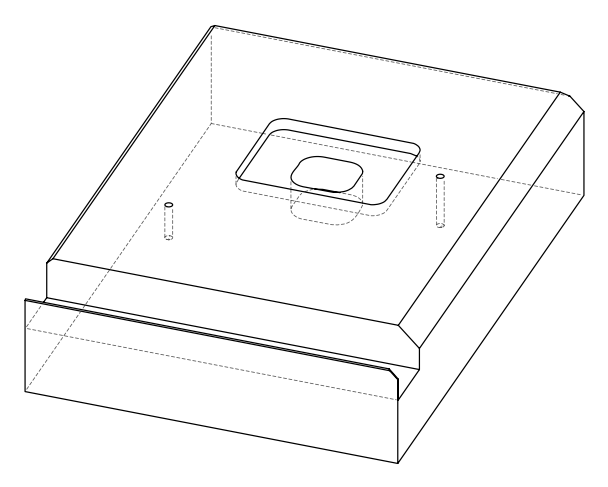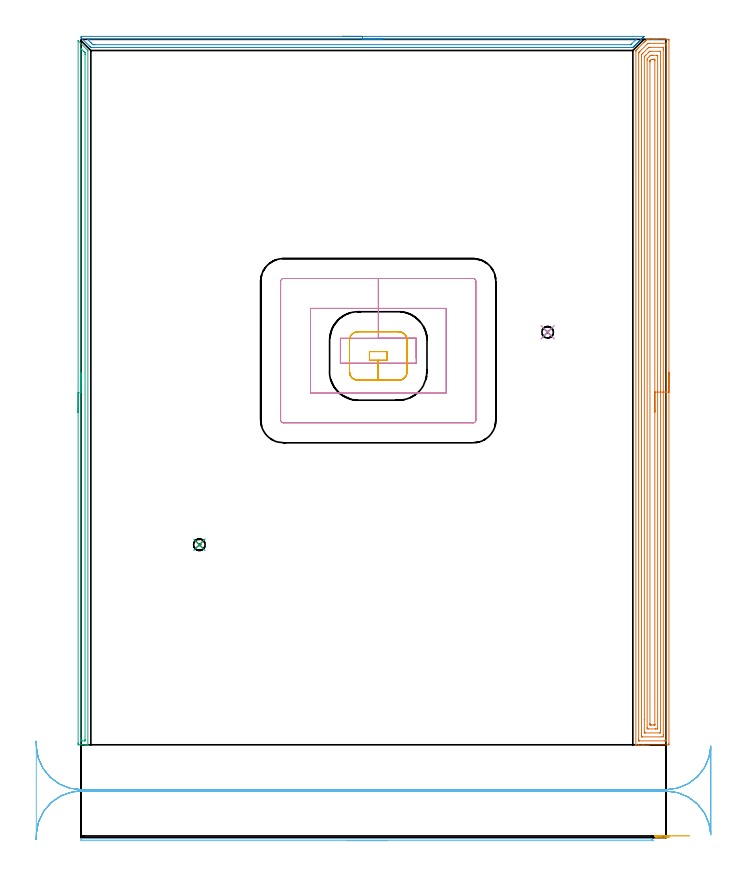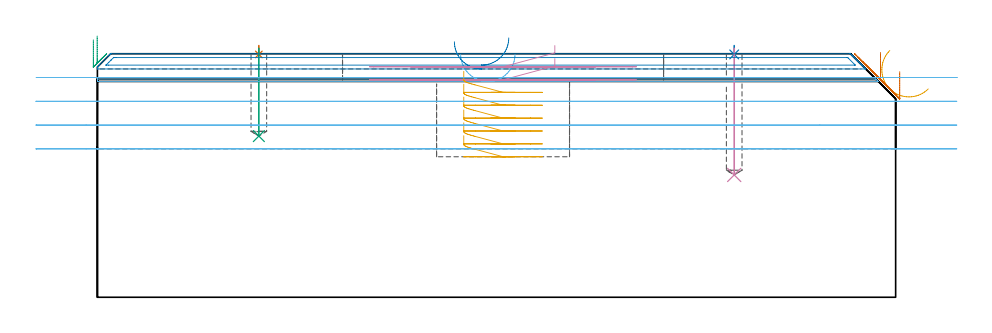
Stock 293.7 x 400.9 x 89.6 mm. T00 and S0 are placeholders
(PLAN: 12 operations, 4 tool changes, 43 min)
(1 SPOT_DRILL | STEP1POCKET | NXT0321_9005460120000 | 0.03 min | 0 mm3)
(2 SPOT_DRILL_1 | STEP1POCKET_1 | NXT0321_9005460120000 | 0.03 min | 0 mm3)
(3 DRILL_BLIND_HOLE_INTO_CENTER | STEP1POCKET | UGT0301_181 | 0.13 min | 761 mm3)
(4 DRILL_BLIND_HOLE_INTO_CENTER_1 | STEP1POCKET_1 | UGT0301_181 | 0.19 min | 1134 mm3)
(5 AREA_MILL | FG_CHAMFER_SURFACE | UGT0205_001 | 0.22 min | 1151 mm3)
(6 AREA_MILL_1 | FG_CHAMFER_SURFACE_1 | UGT0205_001 | 2.43 min | 14540 mm3)
(7 AREA_MILL_2 | FG_CHAMFER_SURFACE_2 | UGT0205_001 | 17.29 min | 49856 mm3)
(8 AREA_MILL_3 | FG_CHAMFER_SURFACE_3 | UGT0205_001 | 4.65 min | 4375 mm3)
(9 AREA_MILL_4 | FG_CHAMFER_SURFACE_4 | UGT0205_001 | 5.8 min | 4230 mm3)
(10 MILL_RECTANGULAR_POCKET | POCKET_RECTANGULAR_STRAIGHT | UGT0201_094 | Follow Part, ap 5, ae 75% | 3.02 min | 103797 mm3)
(11 MILL_RECTANGULAR_POCKET_1 | POCKET_RECTANGULAR_STRAIGHT_1 | UGT0201_094 | Follow Part, ap 5, ae 75% | 2.62 min | 56484 mm3)
(12 MILL_RECTANGULAR_SLOT | SLOT_RECTANGULAR | UGT0201_009 | Follow Part, ap 11.25, ae 75% | 6.57 min | 455662 mm3)
(TOOL NXT0321_9005460120000 | NC Spot Drill, 142deg, 12mm, Carbide, Uncoated | D12 PA142 FL30 Z2)
(TOOL UGT0301_181 | Twist Drill 5.8 mm | D5.8 PA118 FL55 Z2)
(TOOL UGT0205_001 | Chamfer Mill 20 x 3 x 45 deg. | D20 FL50 Z2)
(TOOL UGT0201_094 | End mill 20 mm | D20 FL38 Z4)
(TOOL UGT0201_009 | End Mill 45 mm | D45 FL63 Z6)
(OP 1 SPOT_DRILL)
G17 G21 G94 G90
T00 M6
G54
G17 G0 G90 X59.4 Y147.1 S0 M3
G43 Z99.6 H0
G94 G81 G98 Z89.35 F250. R92.6
G80
M5
M2
(OP 2 SPOT_DRILL_1)
G17 G21 G94 G90
T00 M6
G54
G17 G0 G90 X234.3 Y253.8 S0 M3
G43 Z99.6 H0
G94 G81 G98 Z89.35 F250. R92.6
G80
M5
M2
(OP 3 DRILL_BLIND_HOLE_INTO_CENTER)
G17 G21 G94 G90
T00 M6
G54
G17 G0 G90 X59.4 Y147.1 S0 M3
G43 Z99.6 H0
G94 G81 G98 Z59.3 F250. R91.6
G80
M5
M2
(OP 4 DRILL_BLIND_HOLE_INTO_CENTER_1)
G17 G21 G94 G90
T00 M6
G54
G17 G0 G90 X234.3 Y253.8 S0 M3
G43 Z99.6 H0
G94 G81 G98 Z45. F250. R91.6
G80
M5
M2
(OP 5 AREA_MILL)
G17 G21 G94 G90
T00 M6
G54
G17 G0 G90 X291.549 Y0.9 S1061 M3
G43 Z99.6 H0
Z90.792
G94 G1 X290.96 Z90.149 F250.
X290.429 Z89.456
X289.96 Z88.721
X289.557 Z87.947
X289.224 Z87.141
X288.961 Z86.309
X288.773 Z85.457
X288.659 Z84.592
X288.621 Z83.721
X288.659 Z82.849
X288.773 Z81.984
X288.962 Z81.132
X289.224 Z80.3
X289.558 Z79.494
X289.961 Z78.721
X290.429 Z77.985
X290.961 Z77.293
X291.55 Z76.65
X292.901 Z75.299
X293.77 Z74.424
X295.109 Y0.898 Z73.085
X295.19 Y0.894 Z73.005
X295.194 Y0.45 Z73.006
X295.19 Y0.006 Z73.004
X295.109 Y0.002 Z73.085
X294.658 Y0. Z73.536
X293.789 Z74.411
X288.886 Z79.313
X288.802 Z79.395
X288.79 Y0.009 Z79.408
X287.907 Y0.894 Z80.292
X287.908 Y0.895
X287.923 Y0.9 Z80.277
X291.55 Z76.65
X292.193 Z76.06
X292.885 Z75.529
X293.621 Z75.061
X294.395 Z74.658
X295.201 Z74.324
X296.033 Z74.062
X296.885 Z73.873
X297.75 Z73.759
X298.621 Z73.721
X299.493 Z73.759
X300.358 Z73.873
X301.209 Z74.062
X302.041 Z74.324
X302.847 Z74.658
X303.621 Z75.061
X304.357 Z75.53
X305.049 Z76.061
X305.692 Z76.65
G0 Z99.6
M5
M2
(OP 6 AREA_MILL_1)
G17 G21 G94 G90
T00 M6
G54
G17 G0 G90 X153.65 Y-1.5 S1061 M3
G43 Z99.6 H0
Z89.4
G94 G1 X153.612 Z88.528 F250.
X153.498 Z87.664
X153.309 Z86.812
X153.047 Z85.98
X152.713 Z85.174
X152.31 Z84.4
X151.842 Z83.664
X151.31 Z82.972
X150.721 Z82.329
X150.078 Z81.74
X149.386 Z81.208
X148.65 Z80.74
X147.876 Z80.337
X147.07 Z80.003
X146.238 Z79.741
X145.386 Z79.552
X144.522 Z79.438
X143.65 Z79.4
X0.179
X0.068 Y-1.496 Z79.404
X0.01 Y-1.492 Z79.406
X0. Y-1.226 Z79.673
Y-0.96 Z79.94
X0.006 Y-0.604 Z80.287
X0.007 Y-0.603 Z80.288
X0.179 Y-0.6 Z80.3
X285.78
X286.397 Y-0.608 Z80.291
X286.409 Y-0.609
X286.674 Y-0.874 Z80.026
X286.851 Y-1.05 Z79.847
X287.227 Y-1.426 Z79.473
X287.27 Y-1.471 Z79.428
X287.284 Y-1.491 Z79.409
Y-1.495 Z79.405
X287.276 Y-1.499 Z79.401
X287.27 Y-1.5 Z79.4
X143.65
X142.778 Z79.438
X141.913 Z79.552
X141.062 Z79.741
X140.23 Z80.003
X139.424 Z80.337
X138.65 Z80.74
X137.914 Z81.208
X137.222 Z81.74
X136.579 Z82.329
X135.99 Z82.972
X135.458 Z83.664
X134.99 Z84.4
X134.587 Z85.174
X134.253 Z85.98
X133.991 Z86.812
X133.802 Z87.664
X133.688 Z88.528
X133.65 Z89.4
G0 Z99.6
M5
M2
(OP 7 AREA_MILL_2)
G17 G21 G94 G90
T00 M6
G54
G17 G0 G90 X295.2 Y233.75 S1061 M3
G43 Z99.6 H0
Z83.
G94 G1 Y233.712 Z82.128 F250.
Y233.598 Z81.264
Y233.409 Z80.412
Y233.147 Z79.58
Y232.813 Z78.774
Y232.41 Z78.
Y231.942 Z77.264
Y231.41 Z76.572
Y230.821 Z75.929
Y230.178 Z75.34
Y229.486 Z74.809
Y228.75 Z74.34
Y227.976 Z73.937
Y227.17 Z73.603
Y226.338 Z73.341
Y225.486 Z73.152
Y224.622 Z73.038
Y223.75 Z73.
Y47.224
X295.195 Y46.732 Z73.003
X295.192 Y46.61 Z73.006
X295.065 Y46.6 Z73.133
X282.246 Z85.949
X279.878 Z88.317
X278.917 Z89.282
X278.758 Y46.601 Z89.434
X278.698 Y46.603 Z89.494
X278.603 Y46.61 Z89.588
X278.6 Y46.777 Z89.6
Y394.913
Y395.295 Z89.585
X278.736 Y395.438 Z89.46
X279.106 Y395.807 Z89.092
X279.878 Y396.579 Z88.319
X282.511 Y399.213 Z85.685
X282.867 Y399.567 Z85.333
X283.042 Y399.742 Z85.157
X283.277 Y399.978 Z84.921
X283.389 Y400.091 Z84.807
X283.828 Y400.528 Z84.372
X283.97 Y400.67 Z84.23
X284.175 Y400.872 Z84.023
X284.207 Y400.896 Z83.99
X284.35 Y400.9 Z83.848
X285.144 Z83.05
X287.248 Z80.949
X288.656 Z79.54
X294.8 Z73.397
X295.068 Y400.897 Z73.129
X295.192 Y400.89 Z73.006
X295.199 Y400.763 Z72.999
X295.2 Y400.276 Z73.
Y223.75
X293.786 Z74.414
Y49.151
X293.779 Y48.618 Z74.421
X293.762 Y48.61 Z74.438
X293.692 Y48.605 Z74.508
X293.584 Y48.602 Z74.616
X293.449 Y48.6 Z74.751
X293.044 Z75.156
X280.282 Z87.918
X280.089 Y48.603 Z88.111
X280.055 Y48.605 Z88.145
X280.024 Y48.609 Z88.176
X280.021 Y48.653 Z88.179
X280.016 Y48.871 Z88.184
X280.015 Y49.012 Z88.185
X280.014 Y49.767 Z88.186
X280.015 Y393.88 Z88.185
X280.016 Y394.019 Z88.184
X280.019 Y394.207 Z88.181
X280.021 Y394.25 Z88.179
X280.046 Y394.284 Z88.154
X280.104 Y394.347 Z88.096
X280.268 Y394.516 Z87.932
X280.662 Y394.913 Z87.538
X284.267 Y398.517 Z83.933
X284.554 Y398.796 Z83.646
X284.636 Y398.874 Z83.564
X284.749 Y398.891 Z83.451
X285.144 Y398.896 Z83.056
X285.618 Y398.9 Z82.582
X293.518 Z74.682
X293.711 Y398.897 Z74.489
X293.745 Y398.895 Z74.455
X293.776 Y398.891 Z74.424
X293.779 Y398.847 Z74.421
X293.784 Y398.629 Z74.416
X293.785 Y398.488 Z74.415
X293.786 Y397.733 Z74.414
Y223.75
X292.372 Z75.828
X292.371 Y51.693 Z75.829
X292.37 Y51.486 Z75.83
X292.365 Y50.8 Z75.835
X292.356 Y50.607 Z75.844
X291.289 Y50.6 Z76.911
X281.828 Y50.601 Z86.372
X281.633 Y50.605 Z86.567
X281.444 Y50.61 Z86.756
X281.436 Y50.8 Z86.764
X281.432 Y51.004 Z86.768
X281.429 Y51.693 Z86.771
Y51.902
Y392.439
X281.434 Y393.125 Z86.766
X281.436 Y393.224 Z86.764
X281.484 Y393.277 Z86.716
X281.633 Y393.431 Z86.567
X281.923 Y393.724 Z86.277
X282.218 Y394.019 Z85.982
X284.58 Y396.381 Z83.62
X284.9 Y396.7 Z83.3
X285.025 Y396.823 Z83.175
X285.066 Y396.86 Z83.134
X285.098 Y396.887 Z83.102
X285.144 Y396.89 Z83.056
X285.827 Y396.899 Z82.373
X291.972 Z76.228
X292.167 Y396.895 Z76.033
X292.356 Y396.89 Z75.844
X292.364 Y396.7 Z75.836
X292.368 Y396.496 Z75.832
X292.371 Y395.807 Z75.829
Y395.598
X292.372 Y223.75 Z75.828
X290.957 Z77.243
Y53.481
X290.954 Y52.928 Z77.246
X290.95 Y52.74 Z77.25
X290.945 Y52.61 Z77.255
X290.844 Y52.607 Z77.356
X290.398 Y52.6 Z77.802
X283.376 Z84.824
X282.957 Y52.607 Z85.243
X282.858 Y52.61 Z85.342
X282.85 Y52.673 Z85.35
X282.848 Y52.745 Z85.352
X282.844 Y53.142 Z85.356
X282.843 Y59.307 Z85.357
Y391.893
X282.845 Y392.063 Z85.355
X282.847 Y392.146 Z85.353
X282.85 Y392.184 Z85.35
X282.888 Y392.231 Z85.312
X283.138 Y392.487 Z85.062
X283.389 Y392.74 Z84.811
X283.58 Y392.931 Z84.62
X285.144 Y394.496 Z83.056
X285.351 Y394.702 Z82.849
X285.449 Y394.797 Z82.751
X285.509 Y394.853 Z82.691
X285.542 Y394.882 Z82.658
X285.59 Y394.89 Z82.61
X286.035 Y394.9 Z82.165
X290.424 Z77.776
X290.843 Y394.893 Z77.357
X290.942 Y394.89 Z77.258
X290.95 Y394.827 Z77.25
X290.952 Y394.755 Z77.248
X290.956 Y394.358 Z77.244
X290.957 Y388.159 Z77.243
Y223.75
X289.543 Z78.657
Y55.259
X289.533 Y54.61 Z78.667
X289.309 Y54.603 Z78.891
X288.656 Y54.6 Z79.544
X288.434 Z79.766
X284.922 Y54.601 Z83.278
X284.267 Y54.61 Z83.933
X284.257 Y55.278 Z83.943
Y390.454
X284.267 Y391.156 Z83.933
X284.353 Y391.25 Z83.847
X284.437 Y391.338 Z83.763
X285.33 Y392.231 Z82.87
X285.685 Y392.575 Z82.515
X286.022 Y392.89 Z82.178
X286.247 Y392.897 Z81.953
X286.9 Y392.9 Z81.3
X287.121 Z81.079
X288.878 Y392.899 Z79.322
X289.533 Y392.89 Z78.667
X289.543 Y392.222 Z78.657
Y223.75
X288.129 Z80.071
X288.128 Y56.699 Z80.072
X288.127 Y56.648 Z80.073
X288.124 Y56.618 Z80.076
X288.122 Y56.61 Z80.078
X288.113 Y56.607 Z80.087
X288.002 Y56.603 Z80.198
X287.778 Y56.601 Z80.422
X287.348 Y56.6 Z80.852
X286.47 Z81.73
X286.022 Y56.601 Z82.178
X285.873 Y56.602 Z82.327
X285.754 Y56.606 Z82.446
X285.681 Y56.61 Z82.519
X285.678 Y56.699 Z82.522
X285.674 Y57.056 Z82.526
X285.672 Y57.413 Z82.528
Y389.55
X285.673 Y389.906 Z82.527
X285.676 Y390.041 Z82.524
X285.678 Y390.104 Z82.522
X285.71 Y390.151 Z82.49
X286.022 Y390.474 Z82.178
X286.458 Y390.894 Z81.742
X286.9 Y390.897 Z81.3
X287.33 Y390.899 Z80.87
X287.778 Z80.422
X287.927 Y390.898 Z80.273
X288.046 Y390.894 Z80.154
X288.119 Y390.89 Z80.081
X288.122 Y390.801 Z80.078
X288.126 Y390.444 Z80.074
X288.128 Y390.087 Z80.072
X288.129 Y223.75 Z80.071
Y222.878 Z80.109
Y222.014 Z80.223
Y221.162 Z80.412
Y220.33 Z80.674
Y219.524 Z81.008
Y218.75 Z81.411
Y218.014 Z81.88
Y217.322 Z82.411
Y216.679 Z83.
Y216.09 Z83.643
Y215.558 Z84.335
Y215.09 Z85.071
Y214.687 Z85.845
Y214.353 Z86.651
Y214.091 Z87.483
Y213.902 Z88.335
Y213.788 Z89.2
Y213.75 Z90.071
G0 Z99.6
M5
M2
(OP 8 AREA_MILL_3)
G17 G21 G94 G90
T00 M6
G54
G17 G0 G90 X131.35 Y402.4 S1061 M3
G43 Z99.6 H0
Z94.
G94 G1 X131.388 Z93.128 F250.
X131.502 Z92.264
X131.691 Z91.412
X131.953 Z90.58
X132.287 Z89.774
X132.69 Z89.
X133.159 Z88.264
X133.69 Z87.572
X134.279 Z86.929
X134.922 Z86.34
X135.614 Z85.808
X136.35 Z85.34
X137.124 Z84.937
X137.93 Z84.603
X138.762 Z84.341
X139.614 Z84.152
X140.478 Z84.038
X141.35 Z84.
X282.464
X282.675 Y402.394 Z84.004
X282.682 Y402.392 Z84.005
X282.675 Y402.374 Z84.023
X282.262 Y401.962 Z84.438
X282.127 Y401.826 Z84.571
X282.08 Y401.779 Z84.62
X281.876 Y401.576 Z84.823
X281.83 Y401.529 Z84.868
X281.782 Y401.481 Z84.918
X281.581 Y401.28 Z85.119
X281.533 Y401.232 Z85.165
X281.484 Y401.184 Z85.215
X281.285 Y400.985 Z85.414
X281.237 Y400.935 Z85.462
X281.186 Y400.886 Z85.513
X280.989 Y400.689 Z85.71
X280.94 Y400.639 Z85.758
X280.888 Y400.588 Z85.811
X280.694 Y400.393 Z86.006
X280.643 Y400.342 Z86.055
X280.59 Y400.29 Z86.109
X280.398 Y400.098 Z86.301
X280.347 Y400.045 Z86.352
X280.293 Y399.992 Z86.407
X280.102 Y399.802 Z86.597
X280.05 Y399.748 Z86.648
X279.995 Y399.694 Z86.705
X279.807 Y399.506 Z86.893
X279.753 Y399.452 Z86.945
X279.697 Y399.396 Z87.002
X279.511 Y399.211 Z87.188
X279.456 Y399.155 Z87.242
X279.399 Y399.099 Z87.3
X279.215 Y398.915 Z87.484
X279.16 Y398.858 Z87.539
X279.101 Y398.801 Z87.598
X278.92 Y398.619 Z87.78
X278.863 Y398.561 Z87.835
X278.803 Y398.503 Z87.896
X278.624 Y398.324 Z88.075
X278.566 Y398.265 Z88.132
X278.506 Y398.205 Z88.194
X278.328 Y398.028 Z88.371
X278.269 Y397.968 Z88.429
X278.208 Y397.907 Z88.492
X278.033 Y397.732 Z88.667
X277.973 Y397.671 Z88.725
X277.91 Y397.609 Z88.79
X277.737 Y397.437 Z88.962
X277.676 Y397.374 Z89.022
X277.612 Y397.311 Z89.087
X277.473 Y397.172 Z89.226
X277.214 Y396.914 Z89.483
X277.103 Y396.805 Z89.591
X276.719 Y396.8 Z89.6
X5.088
X4.905 Y396.804 Z89.589
X4.822 Y396.877 Z89.52
X4.646 Y397.054 Z89.345
X4.58 Y397.12 Z89.279
X4.195 Y397.504 Z88.893
X0.763 Y400.935 Z85.461
X0.311 Y401.389 Z85.01
X0.025 Y401.679 Z84.72
X0.002 Y401.709 Z84.688
X0. Y401.9 Z84.499
Y402.391 Z84.005
X0.121 Y402.4 Z84.
X141.35
Y400.986 Z85.414
X278.506
X278.556 Y400.985 Z85.415
X278.657 Y400.982 Z85.418
X278.814 Y400.975 Z85.425
X278.779 Y400.935 Z85.465
X278.645 Y400.797 Z85.603
X278.506 Y400.655 Z85.745
X276.416 Y398.566 Z87.834
X276.112 Y398.265 Z88.135
X276.078 Y398.236 Z88.164
X276.064 Y398.226 Z88.174
X276.026 Y398.221 Z88.179
X275.926 Y398.216 Z88.184
X275.875 Y398.215 Z88.185
X6.875 Y398.214 Z88.186
X6.03 Y398.217 Z88.183
X5.982 Y398.219 Z88.181
X5.939 Y398.223 Z88.177
X5.894 Y398.265 Z88.135
X5.088 Y399.062 Z87.338
X4.995 Y399.155 Z87.245
X4.195 Y399.955 Z86.445
X3.301 Y400.849 Z85.551
X3.218 Y400.935 Z85.465
X3.192 Y400.966 Z85.434
X3.184 Y400.979 Z85.421
X3.201 Y400.981 Z85.419
X3.252 Y400.984 Z85.416
X3.301 Y400.985 Z85.415
X4.144 Y400.986 Z85.414
X141.35
X142.222 Z85.452
X143.087 Z85.566
X143.938 Z85.755
X144.77 Z86.017
X145.576 Z86.351
X146.35 Z86.754
X147.086 Z87.223
X147.778 Z87.754
X148.421 Z88.343
X149.01 Z88.986
X149.542 Z89.678
X150.01 Z90.414
X150.413 Z91.188
X150.747 Z91.994
X151.009 Z92.826
X151.198 Z93.678
X151.312 Z94.543
X151.35 Z95.414
G0 Z99.6
M5
M2
(OP 9 AREA_MILL_4)
G17 G21 G94 G90
T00 M6
G54
G17 G0 G90 X-1.5 Y213.4 S1061 M3
G43 Z99.6 H0
Z94.7
G94 G1 Y213.438 Z93.828 F250.
Y213.552 Z92.964
Y213.741 Z92.112
Y214.003 Z91.28
Y214.337 Z90.474
Y214.74 Z89.7
Y215.208 Z88.964
Y215.74 Z88.272
Y216.329 Z87.629
Y216.972 Z87.04
Y217.664 Z86.509
Y218.4 Z86.04
Y219.174 Z85.637
Y219.98 Z85.303
Y220.812 Z85.041
Y221.663 Z84.852
Y222.528 Z84.738
Y223.4 Z84.7
X-1.499 Y400.08 Z84.699
X-1.496 Y400.157 Z84.703
X-1.492 Y400.182 Z84.704
X-1.414 Y400.115 Z84.784
X3.155 Y395.545 Z89.354
X3.319 Y395.38 Z89.516
X3.396 Y395.295 Z89.589
X3.4 Y395.098 Z89.6
Y46.784
X3.397 Y46.61 Z89.588
X3.288 Y46.603 Z89.48
X3.172 Y46.6 Z89.372
X2.967 Z89.167
X2.254 Z88.448
X1.028 Z87.224
X0.516 Z86.71
X-0.097 Z86.098
X-1.108 Z85.088
X-1.223 Y46.602 Z84.974
X-1.494 Y46.61 Z84.703
X-1.498 Y46.947 Z84.7
X-1.5 Y47.231
Y47.516
Y223.4
X-0.086 Z86.114
X-0.085 Y395.098 Z86.115
X-0.083 Y395.714 Z86.117
X-0.08 Y395.992 Z86.12
X-0.073 Y396.312 Z86.127
X0.256 Y395.992 Z86.456
X1.385 Y394.866 Z87.585
X1.711 Y394.539 Z87.911
X1.876 Y394.371 Z88.076
X1.959 Y394.283 Z88.159
X1.977 Y394.261 Z88.177
X1.98 Y394.243 Z88.18
X1.982 Y394.204 Z88.182
X1.985 Y393.585 Z88.185
X1.986 Y393.309 Z88.186
X1.985 Y49.295 Z88.185
X1.984 Y49.019 Z88.184
X1.981 Y48.71 Z88.181
X1.979 Y48.635 Z88.179
X1.972 Y48.61 Z88.172
X1.927 Y48.607 Z88.127
X1.79 Y48.602 Z87.99
X0.516 Y48.601 Z86.716
X0.051 Y48.603 Z86.251
X-0.059 Y48.61 Z86.141
X-0.079 Y48.614 Z86.121
X-0.081 Y48.652 Z86.119
X-0.084 Y48.742 Z86.116
X-0.085 Y49.019 Z86.115
X-0.086 Y49.638 Z86.114
Y223.4
Y224.272 Z86.152
Y225.136 Z86.266
Y225.988 Z86.455
Y226.82 Z86.717
Y227.626 Z87.051
Y228.4 Z87.454
Y229.136 Z87.923
Y229.828 Z88.454
Y230.471 Z89.043
Y231.06 Z89.686
Y231.592 Z90.379
Y232.06 Z91.114
Y232.463 Z91.888
Y232.797 Z92.694
Y233.059 Z93.526
Y233.248 Z94.378
Y233.362 Z95.243
Y233.4 Z96.114
G0 Z99.6
M5
M2
(OP 10 MILL_RECTANGULAR_POCKET)
G17 G21 G94 G90
T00 M6
G54
G17 G0 G90 X168.3 Y240.74 S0 M3
G43 Z99.6 H0
Z92.6
G94 G1 Y250.8 Z89.904 F250.
X149.25 Z84.8
X130.2 F500.
Y238.3
X168.3
Y250.8
X149.25
Y265.8
X115.2
Y223.3
X183.3
Y265.8
X149.25
Y280.8
X101.7
G3 X100.2 Y279.3 R1.5
G1 Y209.8
G3 X101.7 Y208.3 R1.5
G1 X196.8
G3 X198.3 Y209.8 R1.5
G1 Y279.3
G3 X196.8 Y280.8 R1.5
G1 X149.25
X148.25
G0 X168.3 Y240.74 Z87.8
G1 Y250.8 Z85.104 F250.
X149.25 Z80.
X130.2 F500.
Y238.3
X168.3
Y250.8
X149.25
Y265.8
X115.2
Y223.3
X183.3
Y265.8
X149.25
Y280.8
X101.7
G3 X100.2 Y279.3 R1.5
G1 Y209.8
G3 X101.7 Y208.3 R1.5
G1 X196.8
G3 X198.3 Y209.8 R1.5
G1 Y279.3
G3 X196.8 Y280.8 R1.5
G1 X149.25
X148.25
G0 Z99.6
M5
M2
(OP 11 MILL_RECTANGULAR_POCKET_1)
G17 G21 G94 G90
T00 M6
G54
G17 G0 G90 X134.8 Y245.969 S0 M3
G43 Z99.6 H0
Z83.125
G94 G1 Y233.793 Z79.862 F250.
X134.866 Y233.22 Z79.708
X135.009 Y232.661 Z79.553
X135.224 Y232.126 Z79.399
X135.509 Y231.625 Z79.244
X135.859 Y231.167 Z79.09
X136.267 Y230.759 Z78.935
X136.725 Y230.409 Z78.781
X137.226 Y230.124 Z78.626
X137.761 Y229.909 Z78.472
X138.32 Y229.766 Z78.317
X138.893 Y229.7 Z78.163
X149.25 Z75.387
Y239.7
X153.7 F500.
Y244.1
X144.8
Y239.7
X149.25
Y229.7
X159.4
G3 X163.7 Y234. R4.3
G1 Y249.8
G3 X159.4 Y254.1 R4.3
G1 X139.1
G3 X134.8 Y249.8 R4.3
G1 Y234.
G3 X139.1 Y229.7 R4.3
G1 X149.25
X150.25
G0 X134.8 Y245.969 Z78.387
G1 Y233.793 Z75.125 F250.
X134.866 Y233.22 Z74.97
X135.009 Y232.661 Z74.816
X135.224 Y232.126 Z74.661
X135.509 Y231.625 Z74.507
X135.859 Y231.167 Z74.352
X136.267 Y230.759 Z74.198
X136.725 Y230.409 Z74.043
X137.226 Y230.124 Z73.889
X137.761 Y229.909 Z73.734
X138.32 Y229.766 Z73.58
X138.893 Y229.7 Z73.425
X149.25 Z70.65
Y239.7
X153.7 F500.
Y244.1
X144.8
Y239.7
X149.25
Y229.7
X159.4
G3 X163.7 Y234. R4.3
G1 Y249.8
G3 X159.4 Y254.1 R4.3
G1 X139.1
G3 X134.8 Y249.8 R4.3
G1 Y234.
G3 X139.1 Y229.7 R4.3
G1 X149.25
X150.25
G0 X134.8 Y245.969 Z73.65
G1 Y233.793 Z70.387 F250.
X134.866 Y233.22 Z70.233
X135.009 Y232.661 Z70.078
X135.224 Y232.126 Z69.924
X135.509 Y231.625 Z69.769
X135.859 Y231.167 Z69.615
X136.267 Y230.759 Z69.46
X136.725 Y230.409 Z69.306
X137.226 Y230.124 Z69.151
X137.761 Y229.909 Z68.997
X138.32 Y229.766 Z68.842
X138.893 Y229.7 Z68.688
X149.25 Z65.912
Y239.7
X153.7 F500.
Y244.1
X144.8
Y239.7
X149.25
Y229.7
X159.4
G3 X163.7 Y234. R4.3
G1 Y249.8
G3 X159.4 Y254.1 R4.3
G1 X139.1
G3 X134.8 Y249.8 R4.3
G1 Y234.
G3 X139.1 Y229.7 R4.3
G1 X149.25
X150.25
G0 X134.8 Y245.969 Z68.912
G1 Y233.793 Z65.65 F250.
X134.866 Y233.22 Z65.495
X135.009 Y232.661 Z65.341
X135.224 Y232.126 Z65.186
X135.509 Y231.625 Z65.032
X135.859 Y231.167 Z64.877
X136.267 Y230.759 Z64.723
X136.725 Y230.409 Z64.568
X137.226 Y230.124 Z64.414
X137.761 Y229.909 Z64.259
X138.32 Y229.766 Z64.105
X138.893 Y229.7 Z63.95
X149.25 Z61.175
Y239.7
X153.7 F500.
Y244.1
X144.8
Y239.7
X149.25
Y229.7
X159.4
G3 X163.7 Y234. R4.3
G1 Y249.8
G3 X159.4 Y254.1 R4.3
G1 X139.1
G3 X134.8 Y249.8 R4.3
G1 Y234.
G3 X139.1 Y229.7 R4.3
G1 X149.25
X150.25
G0 X134.8 Y245.969 Z64.175
G1 Y233.793 Z60.912 F250.
X134.866 Y233.22 Z60.758
X135.009 Y232.661 Z60.603
X135.224 Y232.126 Z60.449
X135.509 Y231.625 Z60.294
X135.859 Y231.167 Z60.14
X136.267 Y230.759 Z59.985
X136.725 Y230.409 Z59.831
X137.226 Y230.124 Z59.676
X137.761 Y229.909 Z59.522
X138.32 Y229.766 Z59.367
X138.893 Y229.7 Z59.213
X149.25 Z56.437
Y239.7
X153.7 F500.
Y244.1
X144.8
Y239.7
X149.25
Y229.7
X159.4
G3 X163.7 Y234. R4.3
G1 Y249.8
G3 X159.4 Y254.1 R4.3
G1 X139.1
G3 X134.8 Y249.8 R4.3
G1 Y234.
G3 X139.1 Y229.7 R4.3
G1 X149.25
X150.25
G0 X134.8 Y245.969 Z59.437
G1 Y233.793 Z56.175 F250.
X134.866 Y233.22 Z56.02
X135.009 Y232.661 Z55.866
X135.224 Y232.126 Z55.711
X135.509 Y231.625 Z55.557
X135.859 Y231.167 Z55.402
X136.267 Y230.759 Z55.248
X136.725 Y230.409 Z55.093
X137.226 Y230.124 Z54.939
X137.761 Y229.909 Z54.784
X138.32 Y229.766 Z54.63
X138.893 Y229.7 Z54.475
X149.25 Z51.7
Y239.7
X153.7 F500.
Y244.1
X144.8
Y239.7
X149.25
Y229.7
X159.4
G3 X163.7 Y234. R4.3
G1 Y249.8
G3 X159.4 Y254.1 R4.3
G1 X139.1
G3 X134.8 Y249.8 R4.3
G1 Y234.
G3 X139.1 Y229.7 R4.3
G1 X149.25
X150.25
G0 Z99.6
M5
M2
(OP 12 MILL_RECTANGULAR_SLOT)
G17 G21 G94 G90
T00 M6
G54
G17 G0 G90 X316.331 Y44.841 S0 M3
G43 Z99.6 H0
Z80.85
G94 G1 X315.705 Y41.907 F250.
G2 X293.7 Y24.1 R22.5 F500.
G1 X0.
G2 X-22.47 Y45.438 R22.5
G1 X-22.5
Y2.062
X-22.47
G2 X0. Y23.4 R22.5
G1 X293.7
G2 X315.704 Y5.596 R22.5
G1 X316.331 Y2.662 F250.
G0 Z99.6
X-22.625 Y-0.935
Z72.1
G1 X-22.47 Y2.062
G2 X-4.157 Y23.013 R22.5 F500.
X0. Y23.4 R22.5 F430.
G1 X265.819
X293.7 F500.
G2 X316.19 Y1.571 R22.5
G1 Y45.929
G2 X293.7 Y24.1 R22.5
G1 X0.
G2 X-22.47 Y45.438 R22.5
G1 X-22.625 Y48.435 F250.
G0 Y-0.935 Z63.35
G1 X-22.47 Y2.062
G2 X-4.157 Y23.013 R22.5 F500.
X0. Y23.4 R22.5 F425.
G1 X265.819
X293.7 F500.
G2 X316.19 Y1.571 R22.5
G1 Y45.929
G2 X293.7 Y24.1 R22.5
G1 X0.
G2 X-22.47 Y45.438 R22.5
G1 X-22.625 Y48.435 F250.
G0 Y-0.935 Z54.6
G1 X-22.47 Y2.062
G2 X-4.157 Y23.013 R22.5 F500.
X0. Y23.4 R22.5 F425.
G1 X265.819
X293.7 F500.
G2 X316.19 Y1.571 R22.5
G1 Y45.929
G2 X293.7 Y24.1 R22.5
G1 X0.
G2 X-22.47 Y45.438 R22.5
G1 X-22.625 Y48.435 F250.
G0 Z99.6
M5
M2
